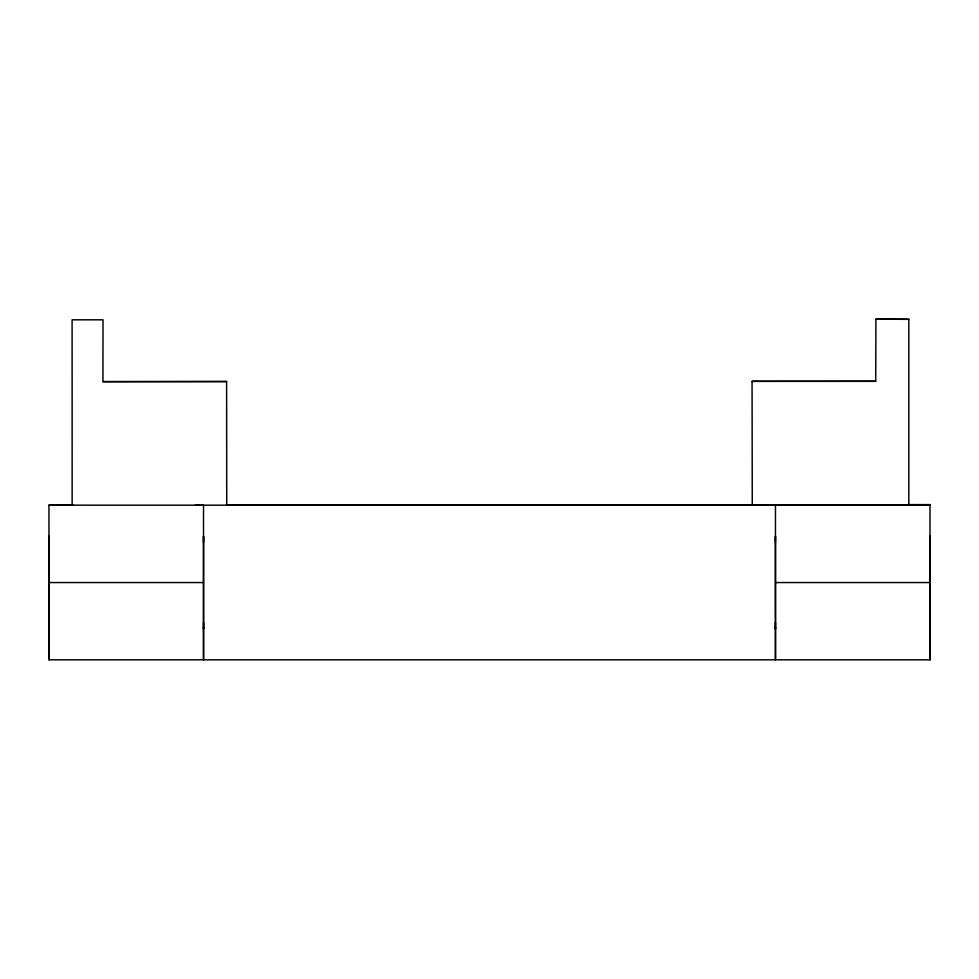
<?xml version="1.0" encoding="UTF-8"?>
<svg xmlns="http://www.w3.org/2000/svg" width="979" height="979" viewBox="0 0 979 979"><rect width="100%" height="100%" fill="white"/><g stroke="black" fill="none" stroke-linecap="round" stroke-linejoin="round"><path stroke-width="1.47" d="M48.974 659.834L48.95 536.186L48.962 542.39M48.962 627.343L48.95 628.922L48.95 622.705M226.614 381.602L102.954 381.639L103.015 319.815L72.103 319.815L72.152 505.299M203.546 627.343L203.546 628.922L203.534 622.705M775.454 627.343L775.454 628.922L775.454 622.705M73.437 505.152L48.962 505.164L48.962 659.822L930.038 659.834L930.05 536.186L930.05 542.39M930.05 627.343L930.05 628.922L930.038 622.705M752.264 504.993L752.068 381.333L875.715 381.296L875.911 319.166L908.818 319.313L908.818 504.797L226.394 505.054M48.962 505.164L930.038 505.262L930.001 504.601L908.585 504.613M908.818 319.313L875.911 319.166M752.068 381.333L875.715 381.296M102.954 381.639L226.614 381.455L226.724 505.262M195.041 505.262L203.534 505.262M48.974 582.554L203.546 582.554M775.478 582.554L930.05 582.554M930.038 659.834L930.001 504.601M775.466 542.39L775.454 536.186L775.478 659.834L775.466 505.274M203.546 542.39L203.546 536.186L203.534 659.834L203.51 505.25"/></g></svg>
